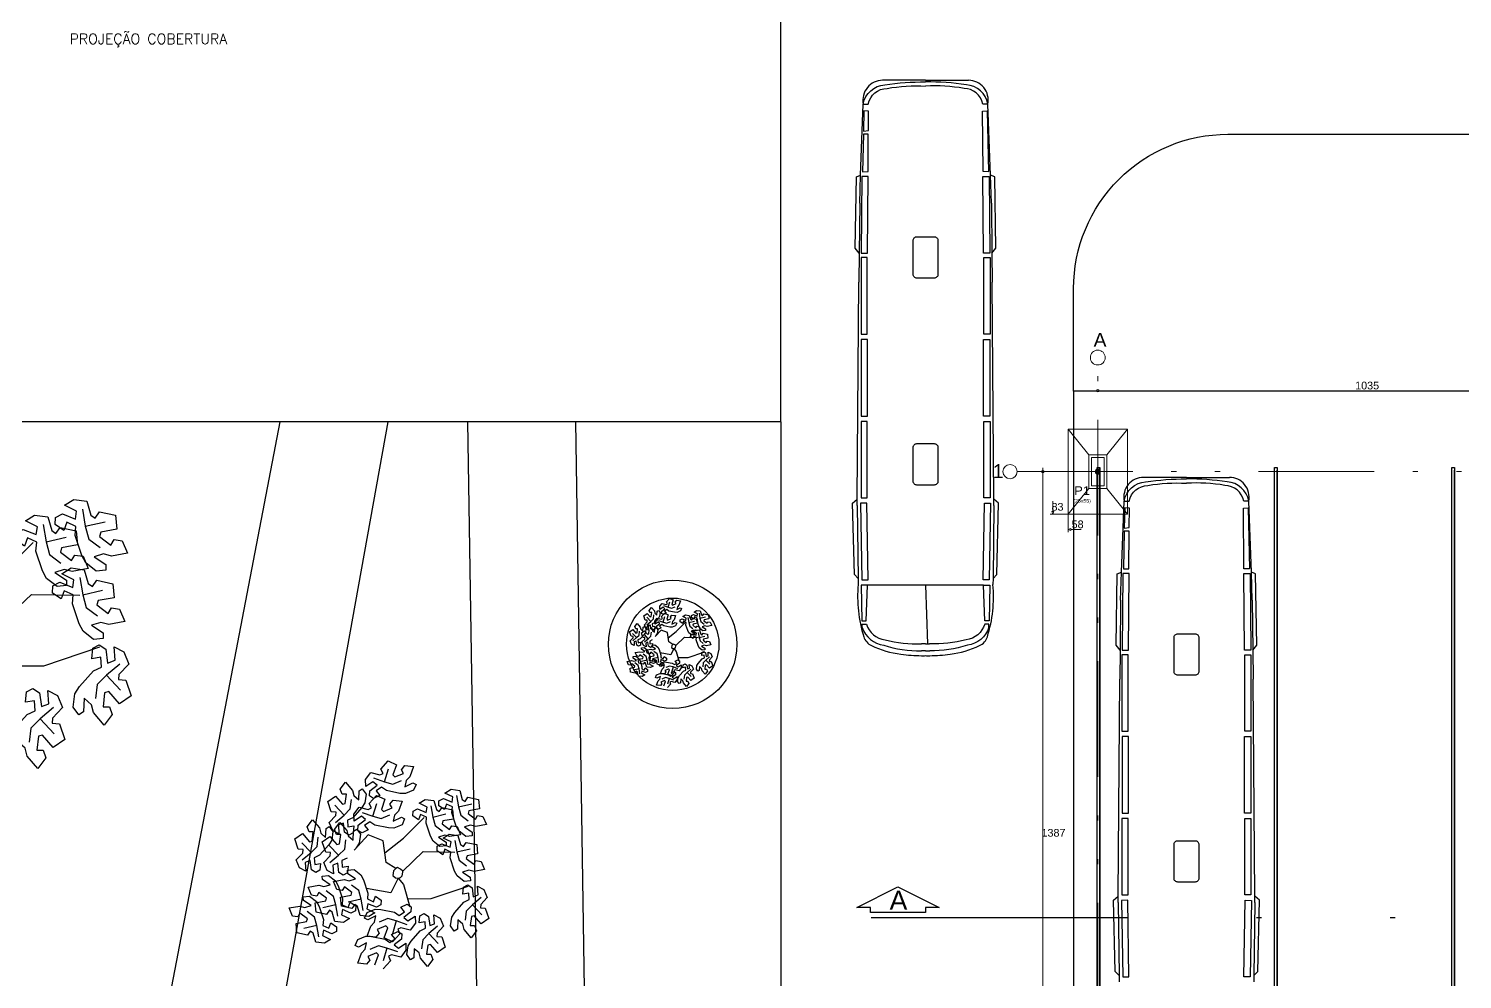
# Model space of a CAD drawing. Header units: inches. Extents: x -37 to 842, y -205 to 94.
# Drawn here: x -4.09 to 23.82, y -37.01 to -18.51 of the extents above; entities that cross this region are included whole.
import ezdxf
from ezdxf.enums import TextEntityAlignment as Align

# ---------------------------------------------------------------- set-up
doc = ezdxf.new("R2010")
doc.units = ezdxf.units.IN
doc.header["$MEASUREMENT"] = 0
doc.linetypes.add('CYPE_RAYAPUNTOPUNTO', pattern=[0.45, 0.225, -0.075, 0, -0.075, 0, -0.075])
doc.linetypes.add('DIVIDE', pattern=[1.25, 0.5, -0.25, 0, -0.25, 0, -0.25])
for name, color, linetype in [('ABASE', 254, 'Continuous'), ('AL_MOBILIARIO', 8, 'Continuous'), ('LCL-LINHACORTE', 171, 'DIVIDE'), ('LCL-TEXTO2', 171, 'Continuous')]:
    doc.layers.add(name, color=color, linetype=linetype)
for name, color, linetype, lineweight in [('COTA_COTAS', 2, 'Continuous', 0), ('COTA_FORMAS', 11, 'CYPE_RAYAPUNTOPUNTO', 0), ('COTA_TEXTO', 191, 'Continuous', 0), ('COTAS_REF_LINHAS', 2, 'Continuous', 0), ('PILAR_BETAO', 2, 'Continuous', 0), ('PILAR_DIM', 103, 'Continuous', 9), ('PILAR_EIXOS', 1, 'Continuous', 0), ('PILAR_REF', 92, 'Continuous', 0), ('PONTO_FIXO', 1, 'Continuous', 0), ('SAP_CONTORNO', 41, 'Continuous', 9)]:
    doc.layers.add(name, color=color, linetype=linetype, lineweight=lineweight)
doc.styles.add('Arial', font='arial.ttf')
doc.styles.add('GA RO 1_50', font='romans.shx', dxfattribs={"height": 0.09})

# ---------------------------------------------------------------- blocks, each defined once
blk = doc.blocks.new('Eixos do pilar')
at = {"layer": 'PILAR_EIXOS'}
for p, q in [((0, -0.5), (0, 0.5)), ((-0.5, 0), (0.5, 0))]:
    blk.add_line(p, q, dxfattribs=at)
blk = doc.blocks.new('Ponto fixo Centro')
at = {"layer": 'PONTO_FIXO'}
h = blk.add_hatch(color=256, dxfattribs=at)
edge = h.paths.add_edge_path(flags=0)
edge.add_arc((0, 0), 0.001, 0, 360)
blk.add_circle((0, 0), 0.001, dxfattribs=at)
blk = doc.blocks.new('arv7p')
at = {"color": 0}
for p, q in [((110.549, -13.114), (110.69, -12.957)), ((110.69, -12.957), (110.854, -13.032)), ((110.854, -13.032), (110.784, -13.23)), ((110.95, -13.128), (111.016, -13.045)), ((111.016, -13.045), (111.186, -13.067)), ((110.249, -13.319), (110.352, -13.184)), ((110.352, -13.184), (110.53, -13.229)), ((110.53, -13.229), (110.591, -13.2)), ((110.591, -13.2), (110.549, -13.114)), ((110.549, -13.114), (110.549, -13.114)), ((110.619, -13.363), (110.695, -13.111)), ((110.824, -13.269), (110.991, -13.198)), ((110.991, -13.198), (110.95, -13.128)), ((111.186, -13.067), (111.116, -13.264)), ((109.759, -13.507), (109.862, -13.37)), ((109.862, -13.37), (109.998, -13.53)), ((110.254, -13.457), (110.249, -13.319)), ((110.396, -13.362), (110.254, -13.457)), ((110.475, -13.427), (110.396, -13.362)), ((110.409, -13.286), (110.619, -13.363)), ((110.619, -13.363), (110.782, -13.406)), ((110.782, -13.406), (110.949, -13.335)), ((110.784, -13.23), (110.824, -13.269)), ((111.042, -13.339), (111.015, -13.461)), ((111.015, -13.461), (111.174, -13.381)), ((111.116, -13.264), (111.042, -13.339)), ((111.174, -13.381), (111.237, -13.415)), ((109.797, -13.606), (109.759, -13.507)), ((109.998, -13.53), (110.025, -13.632)), ((110.118, -13.715), (110.128, -13.538)), ((110.128, -13.538), (110.188, -13.501)), ((110.188, -13.501), (110.262, -13.601)), ((110.329, -13.637), (110.333, -13.537)), ((110.333, -13.537), (110.475, -13.427)), ((110.333, -13.537), (110.333, -13.537)), ((110.562, -13.468), (110.456, -13.541)), ((110.456, -13.541), (110.529, -13.628)), ((110.656, -13.534), (110.562, -13.468)), ((110.919, -13.588), (110.656, -13.534)), ((111.027, -13.592), (110.919, -13.588)), ((111.187, -13.528), (111.027, -13.592)), ((111.237, -13.415), (111.187, -13.528)), ((111.797, -13.581), (111.915, -13.508)), ((111.951, -13.657), (111.797, -13.581)), ((111.915, -13.508), (112.083, -13.529)), ((112.083, -13.529), (112.134, -13.706)), ((109.519, -13.745), (109.666, -13.641)), ((109.584, -13.946), (109.519, -13.745)), ((109.666, -13.641), (109.802, -13.8)), ((109.878, -13.606), (109.797, -13.606)), ((109.857, -13.785), (109.878, -13.606)), ((109.954, -13.89), (109.976, -13.71)), ((110.025, -13.632), (110.118, -13.715)), ((110.238, -13.771), (110.18, -13.862)), ((110.262, -13.601), (110.238, -13.771)), ((110.324, -13.785), (110.465, -13.628)), ((110.408, -13.686), (110.329, -13.637)), ((110.529, -13.628), (110.408, -13.686)), ((110.465, -13.628), (110.629, -13.703)), ((110.629, -13.703), (110.559, -13.901)), ((110.725, -13.799), (110.791, -13.717)), ((110.791, -13.717), (110.961, -13.738)), ((110.961, -13.738), (110.891, -13.935)), ((111.294, -13.78), (111.412, -13.706)), ((111.448, -13.856), (111.294, -13.78)), ((111.412, -13.706), (111.58, -13.728)), ((111.58, -13.728), (111.631, -13.905)), ((111.677, -13.829), (111.68, -13.736)), ((111.68, -13.736), (111.768, -13.69)), ((111.768, -13.69), (111.768, -13.69)), ((111.768, -13.69), (111.935, -13.758)), ((111.935, -13.758), (111.951, -13.657)), ((112.024, -13.63), (112.062, -13.85)), ((112.134, -13.706), (112.189, -13.744)), ((112.189, -13.744), (112.243, -13.665)), ((112.243, -13.665), (112.243, -13.665)), ((112.243, -13.665), (112.449, -13.709)), ((112.449, -13.709), (112.466, -13.888)), ((109.68, -13.953), (109.584, -13.946)), ((109.584, -13.946), (109.584, -13.946)), ((109.835, -14.009), (109.655, -13.818)), ((109.674, -14.019), (109.68, -13.953)), ((109.802, -13.8), (109.857, -13.785)), ((109.835, -14.009), (109.954, -13.89)), ((110.18, -13.862), (110.002, -14.063)), ((110.024, -13.99), (110.127, -13.855)), ((110.127, -13.855), (110.305, -13.9)), ((110.184, -13.957), (110.395, -14.034)), ((110.305, -13.9), (110.366, -13.871)), ((110.366, -13.871), (110.324, -13.785)), ((110.324, -13.785), (110.324, -13.785)), ((110.395, -14.034), (110.471, -13.783)), ((110.559, -13.901), (110.599, -13.941)), ((110.599, -13.941), (110.766, -13.87)), ((110.766, -13.87), (110.725, -13.799)), ((110.891, -13.935), (110.817, -14.01)), ((111.174, -14.027), (111.177, -13.935)), ((111.177, -13.935), (111.265, -13.889)), ((111.265, -13.889), (111.265, -13.889)), ((111.265, -13.889), (111.432, -13.957)), ((111.432, -13.957), (111.448, -13.856)), ((111.521, -13.829), (111.56, -14.049)), ((111.631, -13.905), (111.686, -13.943)), ((111.787, -13.905), (111.677, -13.829)), ((111.686, -13.943), (111.74, -13.864)), ((111.74, -13.864), (111.74, -13.864)), ((111.74, -13.864), (111.946, -13.908)), ((111.826, -13.799), (111.787, -13.905)), ((111.942, -13.853), (111.826, -13.799)), ((111.932, -13.968), (111.942, -13.853)), ((111.946, -13.908), (111.963, -14.087)), ((112.062, -13.85), (112.318, -13.791)), ((112.062, -13.85), (112.106, -14.014)), ((112.26, -13.927), (112.245, -13.981)), ((112.466, -13.888), (112.26, -13.927)), ((109.114, -14.237), (109.217, -14.101)), ((109.217, -14.101), (109.353, -14.26)), ((109.546, -14.152), (109.674, -14.019)), ((109.664, -14.153), (109.835, -14.009)), ((110.002, -14.063), (109.898, -14.112)), ((109.898, -14.112), (109.908, -14.24)), ((110.029, -14.129), (110.024, -13.99)), ((110.172, -14.034), (110.029, -14.129)), ((110.108, -14.208), (110.251, -14.098)), ((110.251, -14.098), (110.172, -14.034)), ((110.337, -14.139), (110.231, -14.213)), ((110.431, -14.205), (110.337, -14.139)), ((110.395, -14.034), (110.558, -14.078)), ((110.558, -14.078), (110.724, -14.007)), ((110.817, -14.01), (110.79, -14.132)), ((110.79, -14.132), (110.949, -14.053)), ((110.949, -14.053), (111.012, -14.086)), ((111.012, -14.086), (110.962, -14.199)), ((110.988, -14.459), (111.394, -14.059)), ((111.284, -14.103), (111.174, -14.027)), ((111.323, -13.997), (111.284, -14.103)), ((111.439, -14.052), (111.323, -13.997)), ((111.429, -14.167), (111.439, -14.052)), ((111.56, -14.049), (111.815, -13.989)), ((111.56, -14.049), (111.603, -14.212)), ((111.757, -14.125), (111.742, -14.18)), ((111.963, -14.087), (111.757, -14.125)), ((112.017, -14.223), (111.932, -13.968)), ((112.106, -14.014), (112.251, -14.123)), ((112.245, -13.981), (112.39, -14.09)), ((112.39, -14.09), (112.431, -14.019)), ((112.431, -14.019), (112.535, -14.036)), ((112.535, -14.036), (112.602, -14.193)), ((109.152, -14.336), (109.114, -14.237)), ((109.353, -14.26), (109.381, -14.362)), ((109.473, -14.446), (109.484, -14.269)), ((109.484, -14.269), (109.544, -14.231)), ((109.544, -14.231), (109.617, -14.331)), ((109.612, -14.308), (109.546, -14.152)), ((109.617, -14.331), (109.593, -14.501)), ((109.734, -14.373), (109.612, -14.308)), ((109.649, -14.29), (109.753, -14.154)), ((109.687, -14.389), (109.649, -14.29)), ((109.819, -14.166), (109.723, -14.202)), ((109.723, -14.202), (109.734, -14.373)), ((109.753, -14.154), (109.888, -14.313)), ((109.843, -14.344), (109.819, -14.166)), ((109.888, -14.313), (109.916, -14.415)), ((109.908, -14.24), (110.02, -14.221)), ((110.008, -14.498), (110.019, -14.321)), ((110.02, -14.221), (110.009, -14.354)), ((110.019, -14.321), (110.079, -14.284)), ((110.079, -14.284), (110.152, -14.384)), ((110.104, -14.308), (110.108, -14.208)), ((110.183, -14.357), (110.104, -14.308)), ((110.108, -14.208), (110.108, -14.208)), ((110.304, -14.3), (110.183, -14.357)), ((110.231, -14.213), (110.304, -14.3)), ((110.695, -14.259), (110.431, -14.205)), ((110.802, -14.263), (110.695, -14.259)), ((110.962, -14.199), (110.802, -14.263)), ((111.514, -14.422), (111.429, -14.167)), ((111.603, -14.212), (111.748, -14.321)), ((111.742, -14.18), (111.887, -14.288)), ((111.887, -14.288), (111.928, -14.218)), ((111.928, -14.218), (112.033, -14.234)), ((112.068, -14.318), (112.017, -14.223)), ((112.033, -14.234), (112.099, -14.392)), ((112.203, -14.424), (112.068, -14.318)), ((112.294, -14.204), (112.175, -14.242)), ((112.175, -14.242), (112.323, -14.34)), ((112.396, -14.231), (112.294, -14.204)), ((112.602, -14.193), (112.396, -14.231)), ((108.875, -14.475), (109.021, -14.371)), ((108.94, -14.676), (108.875, -14.475)), ((109.021, -14.371), (109.158, -14.53)), ((109.234, -14.336), (109.152, -14.336)), ((109.158, -14.53), (109.212, -14.516)), ((109.212, -14.516), (109.234, -14.336)), ((109.31, -14.62), (109.332, -14.44)), ((109.381, -14.362), (109.473, -14.446)), ((109.41, -14.528), (109.556, -14.424)), ((109.593, -14.501), (109.536, -14.592)), ((109.556, -14.424), (109.693, -14.583)), ((109.769, -14.389), (109.687, -14.389)), ((109.747, -14.568), (109.769, -14.389)), ((109.927, -14.398), (109.843, -14.344)), ((109.843, -14.344), (109.843, -14.344)), ((109.845, -14.673), (109.867, -14.493)), ((109.916, -14.415), (110.008, -14.498)), ((110.009, -14.354), (109.927, -14.398)), ((110.301, -14.396), (110.031, -14.69)), ((110.152, -14.384), (110.128, -14.554)), ((110.594, -14.511), (110.301, -14.396)), ((110.65, -14.932), (110.594, -14.511)), ((110.625, -14.744), (110.988, -14.459)), ((111.565, -14.517), (111.514, -14.422)), ((111.791, -14.403), (111.672, -14.441)), ((111.672, -14.441), (111.82, -14.539)), ((111.763, -14.458), (111.881, -14.384)), ((111.917, -14.534), (111.763, -14.458)), ((111.893, -14.43), (111.791, -14.403)), ((111.881, -14.384), (112.049, -14.406)), ((112.099, -14.392), (111.893, -14.43)), ((111.99, -14.507), (112.029, -14.727)), ((112.049, -14.406), (112.1, -14.583)), ((112.326, -14.411), (112.203, -14.424)), ((112.323, -14.34), (112.326, -14.411)), ((109.035, -14.683), (108.94, -14.676)), ((108.94, -14.676), (108.94, -14.676)), ((109.19, -14.739), (109.011, -14.548)), ((109.03, -14.749), (109.035, -14.683)), ((109.19, -14.739), (109.31, -14.62)), ((109.536, -14.592), (109.357, -14.793)), ((109.475, -14.729), (109.41, -14.528)), ((109.725, -14.792), (109.546, -14.601)), ((109.693, -14.583), (109.747, -14.568)), ((109.725, -14.792), (109.845, -14.673)), ((110.128, -14.554), (110.071, -14.645)), ((111.7, -14.623), (111.565, -14.517)), ((111.643, -14.705), (111.646, -14.613)), ((111.646, -14.613), (111.734, -14.567)), ((111.823, -14.61), (111.7, -14.623)), ((111.734, -14.567), (111.734, -14.567)), ((111.734, -14.567), (111.901, -14.634)), ((111.792, -14.675), (111.753, -14.781)), ((111.908, -14.73), (111.792, -14.675)), ((111.82, -14.539), (111.823, -14.61)), ((111.901, -14.634), (111.917, -14.534)), ((112.029, -14.727), (112.284, -14.667)), ((112.1, -14.583), (112.155, -14.621)), ((112.155, -14.621), (112.209, -14.542)), ((112.209, -14.542), (112.209, -14.542)), ((112.209, -14.542), (112.415, -14.586)), ((112.415, -14.586), (112.432, -14.765)), ((108.902, -14.882), (109.03, -14.749)), ((108.967, -15.038), (108.902, -14.882)), ((109.019, -14.883), (109.19, -14.739)), ((109.357, -14.793), (109.253, -14.842)), ((109.253, -14.842), (109.264, -14.97)), ((109.437, -14.935), (109.565, -14.802)), ((109.57, -14.736), (109.475, -14.729)), ((109.475, -14.729), (109.475, -14.729)), ((109.554, -14.936), (109.725, -14.792)), ((109.565, -14.802), (109.57, -14.736)), ((109.892, -14.846), (109.788, -14.895)), ((110.977, -15.1), (111.371, -14.722)), ((111.371, -14.722), (111.991, -14.732)), ((111.753, -14.781), (111.643, -14.705)), ((111.899, -14.844), (111.908, -14.73)), ((111.983, -15.1), (111.899, -14.844)), ((112.029, -14.727), (112.072, -14.89)), ((112.226, -14.803), (112.211, -14.858)), ((112.211, -14.858), (112.356, -14.966)), ((112.432, -14.765), (112.226, -14.803)), ((109.09, -15.103), (108.967, -15.038)), ((109.174, -14.896), (109.079, -14.932)), ((109.079, -14.932), (109.09, -15.103)), ((109.198, -15.074), (109.174, -14.896)), ((109.264, -14.97), (109.375, -14.951)), ((109.375, -14.951), (109.364, -15.084)), ((109.502, -15.091), (109.437, -14.935)), ((109.709, -14.949), (109.614, -14.985)), ((109.614, -14.985), (109.625, -15.156)), ((109.733, -15.127), (109.709, -14.949)), ((109.788, -14.895), (109.799, -15.023)), ((109.799, -15.023), (109.91, -15.004)), ((109.91, -15.004), (109.899, -15.137)), ((110.842, -15.047), (110.65, -14.932)), ((110.841, -15.047), (110.798, -15.097)), ((110.874, -15.028), (110.841, -15.047)), ((110.931, -15.06), (110.874, -15.028)), ((110.977, -15.1), (110.931, -15.06)), ((112.072, -14.89), (112.217, -14.999)), ((112.356, -14.966), (112.397, -14.896)), ((112.397, -14.896), (112.502, -14.912)), ((112.502, -14.912), (112.568, -15.07)), ((109.283, -15.128), (109.198, -15.074)), ((109.198, -15.074), (109.198, -15.074)), ((109.364, -15.084), (109.283, -15.128)), ((109.41, -15.196), (109.533, -15.183)), ((109.412, -15.267), (109.41, -15.196)), ((109.625, -15.156), (109.502, -15.091)), ((109.533, -15.183), (109.668, -15.289)), ((109.818, -15.181), (109.733, -15.127)), ((109.733, -15.127), (109.733, -15.127)), ((109.899, -15.137), (109.818, -15.181)), ((109.903, -15.084), (110.027, -15.07)), ((109.906, -15.155), (109.903, -15.084)), ((110.054, -15.252), (109.906, -15.155)), ((110.027, -15.07), (110.162, -15.176)), ((110.162, -15.176), (110.212, -15.272)), ((110.887, -15.237), (110.74, -15.521)), ((110.798, -15.097), (110.781, -15.186)), ((110.781, -15.186), (110.832, -15.233)), ((110.832, -15.233), (110.887, -15.237)), ((110.887, -15.237), (110.933, -15.228)), ((110.887, -15.237), (110.988, -15.363)), ((110.933, -15.228), (110.961, -15.194)), ((110.961, -15.194), (110.975, -15.121)), ((110.975, -15.121), (110.977, -15.1)), ((112.034, -15.195), (111.983, -15.1)), ((112.169, -15.301), (112.034, -15.195)), ((112.26, -15.081), (112.141, -15.119)), ((112.141, -15.119), (112.289, -15.217)), ((112.362, -15.108), (112.26, -15.081)), ((112.289, -15.217), (112.292, -15.288)), ((112.568, -15.07), (112.362, -15.108)), ((109.134, -15.414), (109.34, -15.376)), ((109.2, -15.571), (109.134, -15.414)), ((109.34, -15.376), (109.441, -15.403)), ((109.56, -15.365), (109.412, -15.267)), ((109.441, -15.403), (109.56, -15.365)), ((109.627, -15.301), (109.834, -15.263)), ((109.694, -15.459), (109.627, -15.301)), ((109.668, -15.289), (109.719, -15.384)), ((109.719, -15.384), (109.803, -15.639)), ((109.839, -15.405), (109.798, -15.476)), ((109.834, -15.263), (109.935, -15.291)), ((109.984, -15.514), (109.839, -15.405)), ((109.935, -15.291), (110.054, -15.252)), ((110.123, -15.481), (109.979, -15.372)), ((110.212, -15.272), (110.297, -15.527)), ((110.988, -15.363), (111.112, -15.794)), ((111.529, -15.636), (112.25, -15.394)), ((112.147, -15.547), (112.158, -15.413)), ((112.158, -15.413), (112.24, -15.37)), ((112.292, -15.288), (112.169, -15.301)), ((112.24, -15.37), (112.324, -15.423)), ((112.324, -15.423), (112.324, -15.423)), ((112.324, -15.423), (112.348, -15.602)), ((112.444, -15.565), (112.433, -15.394)), ((112.433, -15.394), (112.555, -15.459)), ((109.039, -15.6), (109.162, -15.586)), ((109.042, -15.671), (109.039, -15.6)), ((109.162, -15.586), (109.297, -15.692)), ((109.305, -15.588), (109.2, -15.571)), ((109.345, -15.517), (109.305, -15.588)), ((109.49, -15.626), (109.345, -15.517)), ((109.63, -15.593), (109.485, -15.484)), ((109.673, -15.757), (109.63, -15.593)), ((109.798, -15.476), (109.694, -15.459)), ((109.763, -15.606), (109.969, -15.568)), ((109.781, -15.786), (109.763, -15.606)), ((109.969, -15.568), (109.984, -15.514)), ((110.167, -15.644), (110.123, -15.481)), ((110.74, -15.521), (110.267, -15.436)), ((110.297, -15.527), (110.287, -15.641)), ((110.403, -15.696), (110.443, -15.59)), ((110.443, -15.59), (110.553, -15.666)), ((112.259, -15.528), (112.147, -15.547)), ((112.269, -15.656), (112.259, -15.528)), ((112.503, -15.615), (112.332, -15.758)), ((112.348, -15.602), (112.444, -15.565)), ((112.62, -15.616), (112.493, -15.748)), ((112.555, -15.459), (112.62, -15.616)), ((108.763, -15.817), (108.969, -15.78)), ((108.969, -15.78), (109.071, -15.807)), ((109.19, -15.769), (109.042, -15.671)), ((109.071, -15.807), (109.19, -15.769)), ((109.27, -15.719), (109.476, -15.68)), ((109.287, -15.898), (109.27, -15.719)), ((109.297, -15.692), (109.348, -15.788)), ((109.348, -15.788), (109.433, -16.043)), ((109.673, -15.757), (109.418, -15.816)), ((109.476, -15.68), (109.49, -15.626)), ((109.712, -15.977), (109.673, -15.757)), ((109.987, -15.829), (109.781, -15.786)), ((109.803, -15.639), (109.794, -15.754)), ((109.794, -15.754), (109.91, -15.808)), ((109.91, -15.808), (109.949, -15.702)), ((110.167, -15.644), (109.911, -15.704)), ((109.949, -15.702), (110.059, -15.778)), ((110.041, -15.75), (109.987, -15.829)), ((110.096, -15.788), (110.041, -15.75)), ((110.059, -15.778), (110.056, -15.871)), ((110.146, -15.965), (110.096, -15.788)), ((110.206, -15.865), (110.167, -15.644)), ((110.295, -15.737), (110.278, -15.837)), ((110.287, -15.641), (110.403, -15.696)), ((110.461, -15.805), (110.295, -15.737)), ((110.55, -15.759), (110.461, -15.805)), ((110.553, -15.666), (110.55, -15.759)), ((110.94, -15.804), (111.061, -15.747)), ((111.061, -15.747), (111.139, -15.796)), ((111.068, -15.639), (111.529, -15.636)), ((111.139, -15.796), (111.135, -15.896)), ((111.986, -15.905), (112.165, -15.704)), ((112.165, -15.704), (112.269, -15.656)), ((112.332, -15.758), (112.212, -15.878)), ((112.332, -15.758), (112.512, -15.95)), ((112.493, -15.748), (112.487, -15.815)), ((108.83, -15.975), (108.763, -15.817)), ((108.934, -15.992), (108.83, -15.975)), ((108.975, -15.921), (108.934, -15.992)), ((109.12, -16.03), (108.975, -15.921)), ((109.259, -15.997), (109.114, -15.888)), ((109.493, -15.942), (109.287, -15.898)), ((109.547, -15.863), (109.493, -15.942)), ((109.493, -15.942), (109.493, -15.942)), ((109.602, -15.901), (109.547, -15.863)), ((109.652, -16.078), (109.602, -15.901)), ((109.801, -15.849), (109.785, -15.95)), ((109.785, -15.95), (109.938, -16.026)), ((109.967, -15.917), (109.801, -15.849)), ((110.056, -15.871), (109.967, -15.917)), ((109.967, -15.917), (109.967, -15.917)), ((109.987, -15.829), (109.987, -15.829)), ((110.314, -15.987), (110.146, -15.965)), ((110.232, -16.018), (110.282, -15.905)), ((110.278, -15.837), (110.432, -15.914)), ((110.282, -15.905), (110.441, -15.841)), ((110.453, -15.972), (110.295, -16.051)), ((110.432, -15.914), (110.314, -15.987)), ((110.427, -16.094), (110.453, -15.972)), ((110.441, -15.841), (110.549, -15.845)), ((110.461, -15.805), (110.461, -15.805)), ((110.549, -15.845), (110.812, -15.899)), ((110.812, -15.899), (110.907, -15.965)), ((110.907, -15.965), (111.012, -15.891)), ((111.012, -15.891), (110.94, -15.804)), ((111.135, -15.896), (110.993, -16.006)), ((111.072, -16.07), (111.215, -15.975)), ((111.135, -15.896), (111.135, -15.896)), ((111.215, -15.975), (111.22, -16.114)), ((111.297, -16.105), (111.308, -15.972)), ((111.308, -15.972), (111.39, -15.928)), ((111.39, -15.928), (111.474, -15.982)), ((111.474, -15.982), (111.474, -15.982)), ((111.474, -15.982), (111.499, -16.16)), ((111.594, -16.124), (111.583, -15.953)), ((111.583, -15.953), (111.705, -16.018)), ((111.929, -15.997), (111.986, -15.905)), ((112.212, -15.878), (112.191, -16.058)), ((112.31, -15.982), (112.289, -16.162)), ((112.365, -15.968), (112.31, -15.982)), ((112.501, -16.127), (112.365, -15.968)), ((112.487, -15.815), (112.582, -15.822)), ((112.582, -15.822), (112.582, -15.822)), ((112.582, -15.822), (112.648, -16.022)), ((108.899, -16.122), (109.105, -16.084)), ((108.916, -16.302), (108.899, -16.122)), ((109.303, -16.16), (109.047, -16.22)), ((109.105, -16.084), (109.12, -16.03)), ((109.303, -16.16), (109.259, -15.997)), ((109.342, -16.381), (109.303, -16.16)), ((109.433, -16.043), (109.423, -16.158)), ((109.423, -16.158), (109.539, -16.212)), ((109.539, -16.212), (109.578, -16.106)), ((109.578, -16.106), (109.689, -16.182)), ((109.821, -16.099), (109.652, -16.078)), ((109.938, -16.026), (109.821, -16.099)), ((110.295, -16.051), (110.232, -16.018)), ((110.282, -16.366), (110.352, -16.169)), ((110.352, -16.169), (110.427, -16.094)), ((110.644, -16.163), (110.478, -16.235)), ((110.686, -16.026), (110.519, -16.097)), ((110.684, -16.203), (110.644, -16.163)), ((110.849, -16.07), (110.686, -16.026)), ((110.849, -16.07), (110.773, -16.322)), ((111.059, -16.147), (110.849, -16.07)), ((110.993, -16.006), (111.072, -16.07)), ((111.22, -16.114), (111.117, -16.249)), ((111.409, -16.086), (111.297, -16.105)), ((111.42, -16.214), (111.409, -16.086)), ((111.499, -16.16), (111.594, -16.124)), ((111.705, -16.018), (111.771, -16.174)), ((111.905, -16.167), (111.929, -15.997)), ((111.978, -16.267), (111.905, -16.167)), ((112.049, -16.052), (112.038, -16.229)), ((112.142, -16.136), (112.049, -16.052)), ((112.169, -16.238), (112.142, -16.136)), ((112.289, -16.162), (112.37, -16.162)), ((112.37, -16.162), (112.408, -16.261)), ((112.648, -16.022), (112.501, -16.127)), ((109.122, -16.345), (108.916, -16.302)), ((109.176, -16.267), (109.122, -16.345)), ((109.122, -16.345), (109.122, -16.345)), ((109.231, -16.305), (109.176, -16.267)), ((109.282, -16.481), (109.231, -16.305)), ((109.43, -16.253), (109.414, -16.354)), ((109.597, -16.321), (109.43, -16.253)), ((109.685, -16.275), (109.597, -16.321)), ((109.597, -16.321), (109.597, -16.321)), ((109.689, -16.182), (109.685, -16.275)), ((110.519, -16.305), (110.452, -16.387)), ((110.478, -16.235), (110.519, -16.305)), ((110.614, -16.401), (110.684, -16.203)), ((110.758, -16.331), (110.879, -16.273)), ((110.83, -16.418), (110.758, -16.331)), ((110.919, -16.319), (110.778, -16.476)), ((110.938, -16.204), (110.878, -16.233)), ((110.878, -16.233), (110.919, -16.319)), ((110.879, -16.273), (110.958, -16.322)), ((110.919, -16.319), (110.919, -16.319)), ((111.117, -16.249), (110.938, -16.204)), ((110.958, -16.322), (110.953, -16.422)), ((111.137, -16.464), (111.316, -16.263)), ((111.316, -16.263), (111.42, -16.214)), ((111.482, -16.317), (111.363, -16.436)), ((111.654, -16.173), (111.482, -16.317)), ((111.482, -16.317), (111.662, -16.508)), ((111.643, -16.307), (111.637, -16.373)), ((111.771, -16.174), (111.643, -16.307)), ((112.038, -16.229), (111.978, -16.267)), ((112.305, -16.397), (112.169, -16.238)), ((112.408, -16.261), (112.305, -16.397)), ((109.45, -16.503), (109.282, -16.481)), ((109.414, -16.354), (109.568, -16.43)), ((109.568, -16.43), (109.45, -16.503)), ((110.05, -16.545), (110.1, -16.431)), ((110.1, -16.431), (110.259, -16.367)), ((110.271, -16.499), (110.113, -16.578)), ((110.245, -16.621), (110.271, -16.499)), ((110.259, -16.367), (110.367, -16.371)), ((110.452, -16.387), (110.282, -16.366)), ((110.367, -16.371), (110.631, -16.425)), ((110.778, -16.476), (110.614, -16.401)), ((110.631, -16.425), (110.725, -16.491)), ((110.725, -16.491), (110.83, -16.418)), ((110.953, -16.422), (110.811, -16.533)), ((110.811, -16.533), (110.89, -16.597)), ((110.89, -16.597), (111.033, -16.502)), ((110.953, -16.422), (110.953, -16.422)), ((111.033, -16.502), (111.038, -16.64)), ((111.08, -16.555), (111.137, -16.464)), ((111.363, -16.436), (111.341, -16.616)), ((111.515, -16.526), (111.461, -16.54)), ((111.651, -16.685), (111.515, -16.526)), ((111.637, -16.373), (111.733, -16.38)), ((111.733, -16.38), (111.733, -16.38)), ((111.733, -16.38), (111.798, -16.581)), ((110.113, -16.578), (110.05, -16.545)), ((110.101, -16.893), (110.171, -16.695)), ((110.171, -16.695), (110.245, -16.621)), ((110.463, -16.69), (110.296, -16.761)), ((110.504, -16.553), (110.337, -16.624)), ((110.502, -16.73), (110.463, -16.69)), ((110.667, -16.597), (110.504, -16.553)), ((110.667, -16.597), (110.591, -16.848)), ((110.877, -16.673), (110.667, -16.597)), ((111.038, -16.64), (110.935, -16.775)), ((111.055, -16.725), (111.08, -16.555)), ((111.199, -16.61), (111.189, -16.787)), ((111.292, -16.694), (111.199, -16.61)), ((111.319, -16.796), (111.292, -16.694)), ((111.461, -16.54), (111.439, -16.72)), ((111.439, -16.72), (111.521, -16.72)), ((111.521, -16.72), (111.558, -16.819)), ((111.798, -16.581), (111.651, -16.685)), ((110.27, -16.914), (110.101, -16.893)), ((110.337, -16.832), (110.27, -16.914)), ((110.296, -16.761), (110.337, -16.832)), ((110.433, -16.927), (110.502, -16.73)), ((110.737, -16.845), (110.596, -17.002)), ((110.756, -16.731), (110.696, -16.759)), ((110.696, -16.759), (110.737, -16.845)), ((110.737, -16.845), (110.737, -16.845)), ((110.935, -16.775), (110.756, -16.731)), ((111.129, -16.825), (111.055, -16.725)), ((111.189, -16.787), (111.129, -16.825)), ((111.455, -16.955), (111.319, -16.796)), ((111.558, -16.819), (111.455, -16.955))]:
    blk.add_line(p, q, dxfattribs=at)

msp = doc.modelspace()

# ---------------------------------------------------------------- linework, layer by layer
at = {"layer": 'ABASE', "color": 9}
for p, q in [((10.5539, -26.1612), (10.5539, -0.0612)), ((10.5539, -26.1612), (-7.6461, -26.1612)), ((0.8039, -26.1612), (-2.8243, -45.0431)), ((2.9039, -26.1612), (-0.4993, -45.0431)), ((4.4539, -26.1612), (4.7507, -45.0431)), ((6.5539, -26.1612), (6.8507, -45.0431)), ((10.5539, -26.1612), (10.5539, -42.0431)), ((16.71, -27.0493), (16.76, -27.0493)), ((16.76, -27.0993), (16.76, -27.0493))]:
    msp.add_line(p, q, dxfattribs=at)
msp.add_lwpolyline([(48.2516, -25.5631), (16.2507, -25.5631), (16.2507, -23.5631, -0.4142136), (19.2507, -20.5631), (56.8507, -20.5631), (56.8507, -20.5631)], format="xyb", dxfattribs=at)
for points in [[(16.2507, -42.5631), (48.2507, -42.5631), (48.2507, -25.5631), (16.2507, -25.5631)], [(16.76, -41.0493), (16.71, -41.0493), (16.71, -27.0493), (16.76, -27.0493)], [(20.21, -41.0493), (20.16, -41.0493), (20.16, -27.0493), (20.21, -27.0493)], [(23.66, -41.0493), (23.61, -41.0493), (23.61, -27.0493), (23.66, -27.0493)]]:
    msp.add_lwpolyline(points, close=True, dxfattribs=at)
for points in [[(16.76, -41.0493), (16.71, -41.0493), (16.71, -27.0493), (16.76, -27.0493)], [(20.21, -41.0493), (20.16, -41.0493), (20.16, -27.0493), (20.21, -27.0493)], [(23.66, -41.0493), (23.61, -41.0493), (23.61, -27.0493), (23.66, -27.0493)], [(16.76, -40.9993), (16.76, -27.0993)], [(20.21, -40.9993), (20.21, -27.0993)], [(23.66, -40.9993), (23.66, -27.0993)]]:
    msp.add_lwpolyline(points, dxfattribs=at)
for radius in [1.25, 0.9]:
    msp.add_circle((8.4477, -30.4882), radius, dxfattribs=at)
at = {"layer": 'AL_MOBILIARIO', "color": 9}
for p, q in [((13.3693, -19.5134), (12.5343, -19.5134)), ((13.3693, -19.5134), (14.2042, -19.5134)), ((12.1043, -21.3582), (12.1573, -19.9745)), ((12.1573, -19.9745), (12.2541, -19.9745)), ((14.5812, -19.9745), (14.4844, -19.9745)), ((14.6342, -21.3582), (14.5812, -19.9745)), ((11.9987, -22.7802), (12.0223, -21.3912)), ((12.0223, -21.3912), (12.1043, -21.3582)), ((12.0871, -21.9017), (12.1043, -21.3582)), ((14.7162, -21.3912), (14.6342, -21.3582)), ((14.6514, -21.9017), (14.6342, -21.3582)), ((14.7398, -22.7802), (14.7162, -21.3912)), ((12.0871, -21.9017), (12.078, -22.8736)), ((14.6514, -21.9017), (14.6605, -22.8736)), ((12.078, -22.8736), (11.9987, -22.7802)), ((12.078, -22.8736), (12.0727, -23.4406)), ((14.6605, -22.8736), (14.7398, -22.7802)), ((14.6605, -22.8736), (14.6658, -23.4406)), ((12.0386, -27.666), (12.0727, -23.4406)), ((14.6999, -27.666), (14.6658, -23.4406)), ((18.4465, -27.2395), (17.6115, -27.2395)), ((18.4465, -27.2395), (19.2815, -27.2395)), ((11.9496, -27.742), (12.0386, -27.666)), ((11.9833, -29.1266), (11.9496, -27.742)), ((12.0376, -27.784), (12.0386, -27.666)), ((12.0376, -27.784), (12.0568, -29.2084)), ((14.7009, -27.784), (14.6817, -29.2084)), ((14.7889, -27.742), (14.6999, -27.666)), ((14.7009, -27.784), (14.6999, -27.666)), ((14.7552, -29.1266), (14.7889, -27.742)), ((17.1816, -29.0844), (17.2346, -27.7007)), ((17.2346, -27.7007), (17.3314, -27.7007)), ((19.6585, -27.7007), (19.5617, -27.7007)), ((19.7115, -29.0844), (19.6585, -27.7007)), ((12.0568, -29.2084), (11.9833, -29.1266)), ((12.0568, -29.2084), (12.0584, -29.3273)), ((14.6817, -29.2084), (14.6801, -29.3273)), ((14.6817, -29.2084), (14.7552, -29.1266)), ((17.076, -30.5064), (17.0995, -29.1174)), ((17.0995, -29.1174), (17.1816, -29.0844)), ((17.1644, -29.6279), (17.1816, -29.0844)), ((19.7935, -29.1174), (19.7115, -29.0844)), ((19.7286, -29.6279), (19.7115, -29.0844)), ((19.8171, -30.5064), (19.7935, -29.1174)), ((14.4985, -29.3351), (12.24, -29.3351)), ((13.3693, -29.3351), (13.4089, -30.4786)), ((17.1644, -29.6279), (17.1553, -30.5997)), ((19.7286, -29.6279), (19.7377, -30.5997)), ((17.1553, -30.5997), (17.076, -30.5064)), ((17.1553, -30.5997), (17.15, -31.1668)), ((19.7377, -30.5997), (19.8171, -30.5064)), ((19.7377, -30.5997), (19.7431, -31.1668)), ((17.1159, -35.3922), (17.15, -31.1668)), ((19.7772, -35.3922), (19.7431, -31.1668)), ((17.0269, -35.4681), (17.1159, -35.3922)), ((17.1149, -35.5101), (17.1159, -35.3922)), ((19.8662, -35.4681), (19.7772, -35.3922)), ((19.7781, -35.5101), (19.7772, -35.3922)), ((17.0605, -36.8527), (17.0269, -35.4681)), ((17.1149, -35.5101), (17.1341, -36.9346)), ((19.7781, -35.5101), (19.759, -36.9346)), ((19.8325, -36.8527), (19.8662, -35.4681)), ((17.1341, -36.9346), (17.0605, -36.8527)), ((17.1341, -36.9346), (17.1357, -37.0535)), ((19.759, -36.9346), (19.7574, -37.0535)), ((19.759, -36.9346), (19.8325, -36.8527))]:
    msp.add_line(p, q, dxfattribs=at)
for points in [[(12.1573, -19.9745, -0.3416628), (12.5754, -19.5989, -0.0346876), (13.3685, -19.5438, 0.0039153)], [(12.2541, -19.9745, -0.3486315), (12.6197, -19.6693, -0.0537383), (13.3679, -19.6266, 0.0273716)], [(13.3693, -19.5439, 0.0000261), (13.3685, -19.5438, -0.0036828)], [(13.3693, -19.5439, 0.0000261), (13.3685, -19.5438, -0.0036828)], [(13.3693, -19.5439, -0.0000261), (13.37, -19.5438, 0.0036828)], [(13.3693, -19.5439, -0.0000261), (13.37, -19.5438, 0.0036828)], [(14.5812, -19.9745, 0.3416628), (14.1631, -19.5989, 0.0346876), (13.37, -19.5438, -0.0039153)], [(14.4844, -19.9745, 0.3486315), (14.1188, -19.6693, 0.0537383), (13.3706, -19.6266, -0.0273716)], [(17.2346, -27.7007, -0.3416628), (17.6527, -27.325, -0.0346876), (18.4458, -27.27, 0.0039153)], [(18.4465, -27.27, 0.0000261), (18.4458, -27.27, -0.0036828)], [(18.4465, -27.27, 0.0000261), (18.4458, -27.27, -0.0036828)], [(18.4465, -27.27, -0.0000261), (18.4473, -27.27, 0.0036828)], [(18.4465, -27.27, -0.0000261), (18.4473, -27.27, 0.0036828)], [(19.6585, -27.7007, 0.3416628), (19.2403, -27.325, 0.0346876), (18.4473, -27.27, -0.0039153)], [(17.3314, -27.7007, -0.3486315), (17.6969, -27.3955, -0.0537383), (18.4452, -27.3528, 0.0273716)], [(19.5617, -27.7007, 0.3486315), (19.1961, -27.3955, 0.0537383), (18.4478, -27.3528, -0.0273716)], [(12.135, -30.1605), (12.135, -30.0942), (12.2186, -30.0942, 0.2974478), (12.5809, -30.4021, 0.0746495), (13.2899, -30.4767, 0.9925847)], [(14.6035, -30.1605), (14.6035, -30.0942), (14.5199, -30.0942, -0.2974478), (14.1576, -30.4021, -0.0746495), (13.4486, -30.4767, -0.9925847)], [(12.135, -30.1605, 0.2870491), (12.5546, -30.5036, 0.0900338), (13.289, -30.6125, 1.0287887)], [(14.6035, -30.1605, -0.2870491), (14.1839, -30.5036, -0.0900338), (13.4495, -30.6125, -1.0287887)], [(13.3693, -30.6147, -0.0077894), (13.289, -30.6125, -0.9661914)], [(13.3693, -30.4799, -0.0065988), (13.2899, -30.4767, -0.928253)], [(13.3693, -30.4799, 0.0065988), (13.4486, -30.4767, 0.928253)], [(13.3693, -30.6147, 0.0077894), (13.4495, -30.6125, 0.9661914)]]:
    msp.add_lwpolyline(points, format="xyb", dxfattribs=at)
for points in [[(12.2576, -20.4882), (12.2619, -20.1114), (12.1671, -20.1081), (12.1588, -20.5008)], [(12.2499, -21.2904), (12.2542, -20.5612), (12.1593, -20.5579), (12.1432, -21.2952)], [(12.2391, -22.8756), (12.2524, -21.3852), (12.1302, -21.3841), (12.1169, -22.8747)], [(14.4994, -22.8756), (14.4862, -21.3852), (14.6084, -21.3841), (14.6216, -22.8747)], [(12.2355, -24.454), (12.2355, -22.9636), (12.1133, -22.9636), (12.1133, -24.4543)], [(14.503, -24.454), (14.503, -22.9636), (14.6252, -22.9636), (14.6252, -24.4543)], [(12.2405, -26.0468), (12.2405, -24.5564), (12.1183, -24.5564), (12.1183, -26.0471)], [(14.498, -26.0468), (14.498, -24.5564), (14.6202, -24.5564), (14.6202, -26.0471)], [(12.2359, -27.6397), (12.2359, -26.1493), (12.1137, -26.1493), (12.1137, -27.6399)], [(14.5026, -27.6397), (14.5026, -26.1493), (14.6248, -26.1493), (14.6248, -27.6399)], [(12.2505, -29.2325), (12.2254, -27.7423), (12.1032, -27.7444), (12.1284, -29.2348)], [(14.488, -29.2325), (14.5131, -27.7423), (14.6353, -27.7444), (14.6102, -29.2348)], [(17.3349, -28.2143), (17.3392, -27.8375), (17.2444, -27.8343), (17.2361, -28.2269)], [(17.3271, -29.0165), (17.3314, -28.2873), (17.2366, -28.2841), (17.2205, -29.0213)], [(17.3164, -30.6017), (17.3296, -29.1114), (17.2074, -29.1103), (17.1942, -30.6009)], [(19.5767, -30.6017), (19.5634, -29.1114), (19.6856, -29.1103), (19.6989, -30.6009)], [(12.2165, -30.029), (12.24, -29.3351), (12.1178, -29.3372), (12.1308, -30.0313)], [(14.522, -30.029), (14.4985, -29.3351), (14.6207, -29.3372), (14.6077, -30.0313)], [(17.3128, -32.1802), (17.3128, -30.6898), (17.1905, -30.6898), (17.1905, -32.1804)], [(19.5803, -32.1802), (19.5803, -30.6898), (19.7025, -30.6898), (19.7025, -32.1804)], [(17.3178, -33.773), (17.3178, -32.2826), (17.1956, -32.2826), (17.1956, -33.7732)], [(19.5753, -33.773), (19.5753, -32.2826), (19.6975, -32.2826), (19.6975, -33.7732)], [(17.3132, -35.3658), (17.3132, -33.8754), (17.191, -33.8754), (17.191, -35.3661)], [(19.5798, -35.3658), (19.5798, -33.8754), (19.7021, -33.8754), (19.7021, -35.3661)], [(17.3278, -36.9586), (17.3027, -35.4684), (17.1805, -35.4705), (17.2056, -36.9609)], [(19.5652, -36.9586), (19.5904, -35.4684), (19.7126, -35.4705), (19.6874, -36.9609)]]:
    msp.add_lwpolyline(points, close=True, dxfattribs=at)
for points in [[(14.5714, -20.1081), (14.5953, -21.2952), (14.4887, -21.2904), (14.4766, -20.1114), (14.5714, -20.1081)], [(19.6487, -27.8343), (19.6725, -29.0213), (19.5659, -29.0165), (19.5538, -27.8375), (19.6487, -27.8343)]]:
    msp.add_lwpolyline(points, dxfattribs=at)
for points in [[(13.6112, -22.6303), (13.6112, -23.2877, -0.4142136), (13.5374, -23.3614), (13.2011, -23.3614, -0.4142136), (13.1274, -23.2877), (13.1274, -22.6303, -0.4142136), (13.2011, -22.5565), (13.5374, -22.5565, -0.4142136)], [(13.6112, -26.6572), (13.6112, -27.3146, -0.4142136), (13.5374, -27.3884), (13.2011, -27.3884, -0.4142136), (13.1274, -27.3146), (13.1274, -26.6572, -0.4142136), (13.2011, -26.5835), (13.5374, -26.5835, -0.4142136)], [(18.6884, -30.3564), (18.6884, -31.0138, -0.4142136), (18.6147, -31.0876), (18.2784, -31.0876, -0.4142136), (18.2046, -31.0138), (18.2046, -30.3564, -0.4142136), (18.2784, -30.2827), (18.6147, -30.2827, -0.4142136)], [(18.6884, -34.3833), (18.6884, -35.0408, -0.4142136), (18.6147, -35.1145), (18.2784, -35.1145, -0.4142136), (18.2046, -35.0408), (18.2046, -34.3833, -0.4142136), (18.2784, -34.3096), (18.6147, -34.3096, -0.4142136)]]:
    msp.add_lwpolyline(points, format="xyb", close=True, dxfattribs=at)
for centre, radius, start, end in [((12.5343, -19.898), 0.3846, 90, 191.47735), ((14.2042, -19.898), 0.3846, 348.52265, 90), ((17.6115, -27.6241), 0.3846, 90, 191.47735), ((19.2815, -27.6241), 0.3846, 348.52265, 90), ((14.6286, -29.5666), 2.5813, 174.68088, 197.46203), ((12.1099, -29.5666), 2.5813, 342.53797, 5.31912), ((12.444, -30.2497), 0.2924, 198.24298, 244.15876), ((14.2945, -30.2497), 0.2924, 295.84124, 341.75702), ((13.0917, -28.9123), 1.7784, 244.15876, 263.49138), ((13.3332, -27.4884), 3.2214, 262.09484, 269.20239), ((13.4054, -27.4884), 3.2214, 270.79761, 277.90516), ((13.6468, -28.9123), 1.7784, 276.50862, 295.84124), ((13.3005, -25.96), 4.7495, 269.85341, 270.82991), ((13.4381, -25.96), 4.7495, 269.17009, 270.14659)]:
    msp.add_arc(centre, radius, start, end, dxfattribs=at)
at = {"layer": 'COTA_COTAS'}
for p, q in [((15.6506, -41.0731), (15.6506, -27.053)), ((16.1458, -27.9533), (15.7957, -27.9533)), ((16.1458, -27.9533), (16.1458, -28.3034))]:
    msp.add_line(p, q, dxfattribs=at)
for points in [[(16.646, -25.5529), (27.0744, -25.5529), (37.4279, -25.5529), (47.8564, -25.5529)], [(15.8457, -27.7032), (15.8457, -27.9033), (15.8257, -27.9033), (15.8457, -27.9533), (15.8657, -27.9033), (15.8457, -27.9033)], [(16.3959, -28.2534), (16.1958, -28.2534), (16.1958, -28.2334), (16.1458, -28.2534), (16.1958, -28.2734), (16.1958, -28.2534)]]:
    msp.add_lwpolyline(points, dxfattribs=at)
for centre in [(16.721, -25.5529), (15.6506, -27.1281)]:
    msp.add_circle(centre, 0.025, dxfattribs=at)
at = {"layer": 'COTA_FORMAS', "ltscale": 10}
for p, q in [((16.721, -42.4685), (16.721, -25.0527)), ((15.1505, -27.1281), (48.8567, -27.1281))]:
    msp.add_line(p, q, dxfattribs=at)
at = {"layer": 'COTAS_REF_LINHAS'}
for centre, radius in [((16.721, -24.9082), 0.1445), ((15.0129, -27.1281), 0.1376)]:
    msp.add_circle(centre, radius, dxfattribs=at)
at = {"layer": 'LCL-LINHACORTE', "ltscale": 10}
msp.add_line((12.3092, -35.807), (50.9748, -35.807), dxfattribs=at)
at = {"layer": 'LCL-LINHACORTE', "linetype": 'ByBlock'}
msp.add_lwpolyline([(13.3651, -35.707), (12.2984, -35.707), (12.2984, -35.607), (12.0318, -35.607), (12.8318, -35.207), (13.6318, -35.607), (13.3651, -35.607), (13.3651, -35.707)], dxfattribs=at)
at = {"layer": 'PILAR_BETAO'}
msp.add_lwpolyline([(16.596, -27.4031), (16.846, -27.4031), (16.846, -26.853), (16.596, -26.853), (16.596, -27.4031)], close=True, dxfattribs=at)
at = {"layer": 'SAP_CONTORNO'}
for p, q in [((16.1458, -26.3028), (16.5459, -26.8029)), ((17.2962, -26.3028), (16.8961, -26.8029)), ((16.1458, -27.9533), (16.5459, -27.4532)), ((17.2962, -27.9533), (16.8961, -27.4532))]:
    msp.add_line(p, q, dxfattribs=at)
for points in [[(16.1458, -27.9533), (17.2962, -27.9533), (17.2962, -26.3028), (16.1458, -26.3028), (16.1458, -27.9533)], [(16.5459, -27.4532), (16.8961, -27.4532), (16.8961, -26.8029), (16.5459, -26.8029), (16.5459, -27.4532)]]:
    msp.add_lwpolyline(points, close=True, dxfattribs=at)

# ---------------------------------------------------------------- block references
at = {"layer": 'ABASE', "color": 9}
for p, xscale, yscale, zscale in [((-173.1468, -7.1608), 1.518475553749875, 1.518475553749875, 1.518475553749875), ((-39.0999, -24.0349), 0.429015312297905, 0.429015312297905, 0.429015312297905)]:
    msp.add_blockref('arv7p', p, dxfattribs=dict(at, xscale=xscale, yscale=yscale, zscale=zscale))
msp.add_blockref('arv7p', (-107.7805, -19.8008), dxfattribs=at)
at = {"layer": 'PILAR_EIXOS', "xscale": 0.450149941797484, "yscale": 0.7502499029958065, "zscale": 1.000333203994409}
msp.add_blockref('Eixos do pilar', (16.721, -27.1281), dxfattribs=at)
at = {"layer": 'PONTO_FIXO', "xscale": 50.01666019972043, "yscale": 50.01666019972043, "zscale": 50.01666019972043}
msp.add_blockref('Ponto fixo Centro', (16.721, -27.1281), dxfattribs=at)

# ---------------------------------------------------------------- texts
at = {"layer": 'ABASE', "color": 9, "style": 'GA RO 1_50'}
msp.add_text('PROJEÇÃO COBERTURA', height=0.200498, dxfattribs=at).set_placement((-3.2887, -18.8084))
at = {"layer": 'COTA_TEXTO', "style": 'Arial'}
for s, p in [('1035', (21.7297, -25.5279)), ('83', (15.8207, -27.8873)), ('58', (16.2118, -28.2284)), ('1387', (15.6256, -34.2311))]:
    msp.add_text(s, height=0.15, dxfattribs=at).set_placement(p)
at = {"layer": 'COTAS_REF_LINHAS', "style": 'Arial'}
for s, p in [('A', (16.7652, -24.699)), ('1', (14.7835, -27.2526))]:
    msp.add_text(s, height=0.27, dxfattribs=at).set_placement(p, align=Align.CENTER)
at = {"layer": 'LCL-TEXTO2', "insert": (12.6687, -35.2822), "char_height": 0.3718, "attachment_point": 1, "style": 'Arial'}
msp.add_mtext('A', dxfattribs=at)
at = {"layer": 'PILAR_DIM', "lineweight": 0, "style": 'Arial', "width": 1.073533}
msp.add_text('(25x55)', height=0.06669, dxfattribs=at).set_placement((16.2468, -27.7299), (16.5859, -27.7299), align=Align.FIT)
at = {"layer": 'PILAR_REF', "style": 'Arial', "width": 1.079749}
msp.add_text('P1', height=0.16672, dxfattribs=at).set_placement((16.2626, -27.5799), (16.5702, -27.5799), align=Align.FIT)

doc.saveas('drawing.dxf')
